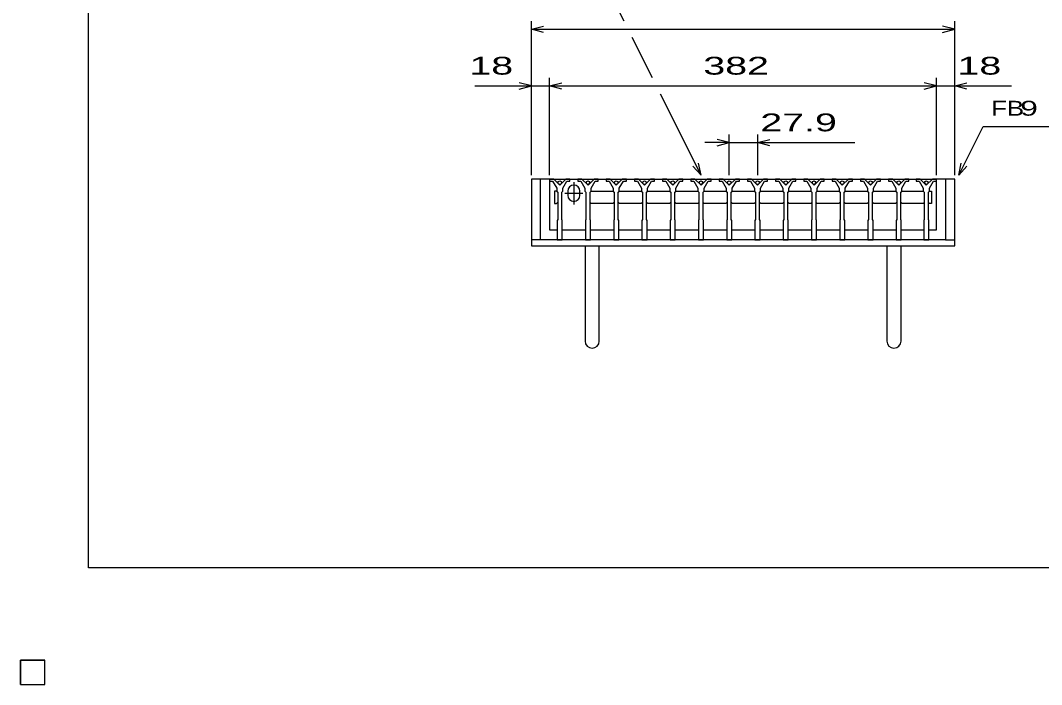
# Model space of a CAD drawing. Units: millimetres, scale not verified. Extents: x -1456 to 1379, y -1028 to 847.
# Drawn here: x -1456 to -448, y -1028 to -372 of the extents above; entities that cross this region are included whole.
import ezdxf
from ezdxf.enums import TextEntityAlignment as Align

# ---------------------------------------------------------------- set-up
doc = ezdxf.new("R2010")
doc.units = ezdxf.units.MM
doc.header["$LTSCALE"] = 8
for name, color, linetype, lineweight in [('0_2', 150, 'Continuous', 25), ('16', 3, 'Continuous', 25), ('19', 6, 'Continuous', 25), ('22', 2, 'Continuous', 25)]:
    doc.layers.add(name, color=color, linetype=linetype, lineweight=lineweight)
doc.styles.add('ベクトル', font='')
doc.styles.get('ベクトル').set_extended_font_data('ベクトル')

msp = doc.modelspace()

# ---------------------------------------------------------------- linework, layer by layer
at = {"layer": '0_2'}
for p, q in [((-1388.8, -912.8), (-1388.8, 847.2)), ((1379.2, -912.8), (-1388.8, -912.8))]:
    msp.add_line(p, q, dxfattribs=at)
at = {"layer": '16'}
for p, q in [((-933.4, -528.7), (-933.4, -530.7)), ((-929.4, -528.7), (-933.4, -528.7)), ((-933.4, -528.7), (-551.4, -528.7)), ((-933.4, -528.7), (-933.4, -578.7)), ((-933.4, -530.7), (-930.4, -530.7)), ((-930.4, -530.7), (-926.4, -537.7)), ((-923.4, -534.7), (-929.4, -528.7)), ((-917.4, -528.7), (-923.4, -534.7)), ((-920.4, -537.7), (-916.4, -530.7)), ((-913.4, -528.7), (-917.4, -528.7)), ((-916.4, -530.7), (-913.4, -530.7)), ((-913.4, -530.7), (-913.4, -528.7)), ((-909.45, -531.7), (-909.45, -553.7)), ((-905.5, -528.7), (-905.5, -530.7)), ((-901.5, -528.7), (-905.5, -528.7)), ((-905.5, -530.7), (-902.5, -530.7)), ((-902.5, -530.7), (-898.5, -537.7)), ((-895.5, -534.7), (-901.5, -528.7)), ((-889.5, -528.7), (-895.5, -534.7)), ((-892.5, -537.7), (-888.5, -530.7)), ((-885.5, -528.7), (-889.5, -528.7)), ((-888.5, -530.7), (-885.5, -530.7)), ((-885.5, -530.7), (-885.5, -528.7)), ((-877.6, -528.7), (-877.6, -530.7)), ((-873.6, -528.7), (-877.6, -528.7)), ((-877.6, -530.7), (-874.6, -530.7)), ((-874.6, -530.7), (-870.6, -537.7)), ((-867.6, -534.7), (-873.6, -528.7)), ((-861.6, -528.7), (-867.6, -534.7)), ((-864.6, -537.7), (-860.6, -530.7)), ((-857.6, -528.7), (-861.6, -528.7)), ((-860.6, -530.7), (-857.6, -530.7)), ((-857.6, -530.7), (-857.6, -528.7)), ((-849.7, -528.7), (-849.7, -530.7)), ((-845.7, -528.7), (-849.7, -528.7)), ((-849.7, -530.7), (-846.7, -530.7)), ((-846.7, -530.7), (-842.7, -537.7)), ((-839.7, -534.7), (-845.7, -528.7)), ((-833.7, -528.7), (-839.7, -534.7)), ((-836.7, -537.7), (-832.7, -530.7)), ((-829.7, -528.7), (-833.7, -528.7)), ((-832.7, -530.7), (-829.7, -530.7)), ((-829.7, -530.7), (-829.7, -528.7)), ((-821.8, -528.7), (-821.8, -530.7)), ((-817.8, -528.7), (-821.8, -528.7)), ((-821.8, -530.7), (-818.8, -530.7)), ((-818.8, -530.7), (-814.8, -537.7)), ((-811.8, -534.7), (-817.8, -528.7)), ((-805.8, -528.7), (-811.8, -534.7)), ((-808.8, -537.7), (-804.8, -530.7)), ((-801.8, -528.7), (-805.8, -528.7)), ((-804.8, -530.7), (-801.8, -530.7)), ((-801.8, -530.7), (-801.8, -528.7)), ((-793.9, -528.7), (-793.9, -530.7)), ((-789.9, -528.7), (-793.9, -528.7)), ((-793.9, -530.7), (-790.9, -530.7)), ((-790.9, -530.7), (-786.9, -537.7)), ((-783.9, -534.7), (-789.9, -528.7)), ((-777.9, -528.7), (-783.9, -534.7)), ((-780.9, -537.7), (-776.9, -530.7)), ((-773.9, -528.7), (-777.9, -528.7)), ((-776.9, -530.7), (-773.9, -530.7)), ((-773.9, -530.7), (-773.9, -528.7)), ((-766, -528.7), (-766, -530.7)), ((-762, -528.7), (-766, -528.7)), ((-766, -530.7), (-763, -530.7)), ((-763, -530.7), (-759, -537.7)), ((-756, -534.7), (-762, -528.7)), ((-750, -528.7), (-756, -534.7)), ((-753, -537.7), (-749, -530.7)), ((-746, -528.7), (-750, -528.7)), ((-749, -530.7), (-746, -530.7)), ((-746, -530.7), (-746, -528.7)), ((-738.1, -528.7), (-738.1, -530.7)), ((-734.1, -528.7), (-738.1, -528.7)), ((-738.1, -530.7), (-735.1, -530.7)), ((-735.1, -530.7), (-731.1, -537.7)), ((-728.1, -534.7), (-734.1, -528.7)), ((-722.1, -528.7), (-728.1, -534.7)), ((-725.1, -537.7), (-721.1, -530.7)), ((-718.1, -528.7), (-722.1, -528.7)), ((-721.1, -530.7), (-718.1, -530.7)), ((-718.1, -530.7), (-718.1, -528.7)), ((-710.2, -528.7), (-710.2, -530.7)), ((-706.2, -528.7), (-710.2, -528.7)), ((-710.2, -530.7), (-707.2, -530.7)), ((-707.2, -530.7), (-703.2, -537.7)), ((-700.2, -534.7), (-706.2, -528.7)), ((-694.2, -528.7), (-700.2, -534.7)), ((-697.2, -537.7), (-693.2, -530.7)), ((-690.2, -528.7), (-694.2, -528.7)), ((-693.2, -530.7), (-690.2, -530.7)), ((-690.2, -530.7), (-690.2, -528.7)), ((-682.3, -528.7), (-682.3, -530.7)), ((-678.3, -528.7), (-682.3, -528.7)), ((-682.3, -530.7), (-679.3, -530.7)), ((-679.3, -530.7), (-675.3, -537.7)), ((-672.3, -534.7), (-678.3, -528.7)), ((-666.3, -528.7), (-672.3, -534.7)), ((-669.3, -537.7), (-665.3, -530.7)), ((-662.3, -528.7), (-666.3, -528.7)), ((-665.3, -530.7), (-662.3, -530.7)), ((-662.3, -530.7), (-662.3, -528.7)), ((-654.4, -528.7), (-654.4, -530.7)), ((-650.4, -528.7), (-654.4, -528.7)), ((-654.4, -530.7), (-651.4, -530.7)), ((-651.4, -530.7), (-647.4, -537.7)), ((-644.4, -534.7), (-650.4, -528.7)), ((-638.4, -528.7), (-644.4, -534.7)), ((-641.4, -537.7), (-637.4, -530.7)), ((-634.4, -528.7), (-638.4, -528.7)), ((-637.4, -530.7), (-634.4, -530.7)), ((-634.4, -530.7), (-634.4, -528.7)), ((-626.5, -528.7), (-626.5, -530.7)), ((-622.5, -528.7), (-626.5, -528.7)), ((-626.5, -530.7), (-623.5, -530.7)), ((-623.5, -530.7), (-619.5, -537.7)), ((-616.5, -534.7), (-622.5, -528.7)), ((-610.5, -528.7), (-616.5, -534.7)), ((-613.5, -537.7), (-609.5, -530.7)), ((-606.5, -528.7), (-610.5, -528.7)), ((-609.5, -530.7), (-606.5, -530.7)), ((-606.5, -530.7), (-606.5, -528.7)), ((-598.6, -528.7), (-598.6, -530.7)), ((-594.6, -528.7), (-598.6, -528.7)), ((-598.6, -530.7), (-595.6, -530.7)), ((-595.6, -530.7), (-591.6, -537.7)), ((-588.6, -534.7), (-594.6, -528.7)), ((-582.6, -528.7), (-588.6, -534.7)), ((-585.6, -537.7), (-581.6, -530.7)), ((-578.6, -528.7), (-582.6, -528.7)), ((-581.6, -530.7), (-578.6, -530.7)), ((-578.6, -530.7), (-578.6, -528.7)), ((-571.4, -528.7), (-571.4, -530.7)), ((-567.4, -528.7), (-571.4, -528.7)), ((-571.4, -530.7), (-568.4, -530.7)), ((-568.4, -530.7), (-564.4, -537.7)), ((-561.4, -534.7), (-567.4, -528.7)), ((-555.4, -528.7), (-561.4, -534.7)), ((-558.4, -537.7), (-554.4, -530.7)), ((-551.4, -528.7), (-555.4, -528.7)), ((-554.4, -530.7), (-551.4, -530.7)), ((-551.4, -530.7), (-551.4, -528.7)), ((-551.4, -578.7), (-551.4, -528.7)), ((-926.65, -540.7), (-928.65, -540.7)), ((-928.65, -540.7), (-928.65, -552.7)), ((-925.65, -541.7), (-926.65, -540.7)), ((-926.4, -537.7), (-926.4, -540.7)), ((-926.4, -540.7), (-925.4, -541.7)), ((-925.4, -541.7), (-925.4, -568.7)), ((-921.4, -541.7), (-920.4, -540.7)), ((-921.4, -568.7), (-921.4, -541.7)), ((-920.4, -540.7), (-920.4, -537.7)), ((-918.45, -542.7), (-900.45, -542.7)), ((-915.45, -540.7), (-915.45, -544.7)), ((-903.45, -544.7), (-903.45, -540.7)), ((-898.5, -537.7), (-898.5, -540.7)), ((-898.5, -540.7), (-897.5, -541.7)), ((-897.5, -541.7), (-897.5, -568.7)), ((-893.5, -541.7), (-892.5, -540.7)), ((-893.5, -568.7), (-893.5, -541.7)), ((-893.25, -541.7), (-892.25, -540.7)), ((-892.5, -540.7), (-892.5, -537.7)), ((-892.25, -540.7), (-870.85, -540.7)), ((-870.85, -540.7), (-869.85, -541.7)), ((-870.6, -537.7), (-870.6, -540.7)), ((-870.6, -540.7), (-869.6, -541.7)), ((-869.6, -541.7), (-869.6, -568.7)), ((-865.6, -541.7), (-864.6, -540.7)), ((-865.6, -568.7), (-865.6, -541.7)), ((-865.35, -541.7), (-864.35, -540.7)), ((-864.6, -540.7), (-864.6, -537.7)), ((-864.35, -540.7), (-842.95, -540.7)), ((-842.95, -540.7), (-841.95, -541.7)), ((-842.7, -537.7), (-842.7, -540.7)), ((-842.7, -540.7), (-841.7, -541.7)), ((-841.7, -541.7), (-841.7, -568.7)), ((-837.7, -541.7), (-836.7, -540.7)), ((-837.7, -568.7), (-837.7, -541.7)), ((-837.45, -541.7), (-836.45, -540.7)), ((-836.7, -540.7), (-836.7, -537.7)), ((-836.45, -540.7), (-815.05, -540.7)), ((-815.05, -540.7), (-814.05, -541.7)), ((-814.8, -537.7), (-814.8, -540.7)), ((-814.8, -540.7), (-813.8, -541.7)), ((-813.8, -541.7), (-813.8, -568.7)), ((-809.8, -541.7), (-808.8, -540.7)), ((-809.8, -568.7), (-809.8, -541.7)), ((-809.55, -541.7), (-808.55, -540.7)), ((-808.8, -540.7), (-808.8, -537.7)), ((-808.55, -540.7), (-787.15, -540.7)), ((-787.15, -540.7), (-786.15, -541.7)), ((-786.9, -537.7), (-786.9, -540.7)), ((-786.9, -540.7), (-785.9, -541.7)), ((-785.9, -541.7), (-785.9, -568.7)), ((-781.9, -541.7), (-780.9, -540.7)), ((-781.9, -568.7), (-781.9, -541.7)), ((-781.65, -541.7), (-780.65, -540.7)), ((-780.9, -540.7), (-780.9, -537.7)), ((-780.65, -540.7), (-759.25, -540.7)), ((-759.25, -540.7), (-758.25, -541.7)), ((-759, -537.7), (-759, -540.7)), ((-759, -540.7), (-758, -541.7)), ((-758, -541.7), (-758, -568.7)), ((-754, -541.7), (-753, -540.7)), ((-754, -568.7), (-754, -541.7)), ((-753.75, -541.7), (-752.75, -540.7)), ((-753, -540.7), (-753, -537.7)), ((-752.75, -540.7), (-731.35, -540.7)), ((-731.35, -540.7), (-730.35, -541.7)), ((-731.1, -537.7), (-731.1, -540.7)), ((-731.1, -540.7), (-730.1, -541.7)), ((-730.1, -541.7), (-730.1, -568.7)), ((-726.1, -541.7), (-725.1, -540.7)), ((-726.1, -568.7), (-726.1, -541.7)), ((-725.85, -541.7), (-724.85, -540.7)), ((-725.1, -540.7), (-725.1, -537.7)), ((-724.85, -540.7), (-703.45, -540.7)), ((-703.45, -540.7), (-702.45, -541.7)), ((-703.2, -537.7), (-703.2, -540.7)), ((-703.2, -540.7), (-702.2, -541.7)), ((-702.2, -541.7), (-702.2, -568.7)), ((-698.2, -541.7), (-697.2, -540.7)), ((-698.2, -568.7), (-698.2, -541.7)), ((-697.95, -541.7), (-696.95, -540.7)), ((-697.2, -540.7), (-697.2, -537.7)), ((-696.95, -540.7), (-675.55, -540.7)), ((-675.55, -540.7), (-674.55, -541.7)), ((-675.3, -537.7), (-675.3, -540.7)), ((-675.3, -540.7), (-674.3, -541.7)), ((-674.3, -541.7), (-674.3, -568.7)), ((-670.3, -541.7), (-669.3, -540.7)), ((-670.3, -568.7), (-670.3, -541.7)), ((-670.05, -541.7), (-669.05, -540.7)), ((-669.3, -540.7), (-669.3, -537.7)), ((-669.05, -540.7), (-647.65, -540.7)), ((-647.65, -540.7), (-646.65, -541.7)), ((-647.4, -537.7), (-647.4, -540.7)), ((-647.4, -540.7), (-646.4, -541.7)), ((-646.4, -541.7), (-646.4, -568.7)), ((-642.4, -541.7), (-641.4, -540.7)), ((-642.4, -568.7), (-642.4, -541.7)), ((-642.15, -541.7), (-641.15, -540.7)), ((-641.4, -540.7), (-641.4, -537.7)), ((-641.15, -540.7), (-619.75, -540.7)), ((-619.75, -540.7), (-618.75, -541.7)), ((-619.5, -537.7), (-619.5, -540.7)), ((-619.5, -540.7), (-618.5, -541.7)), ((-618.5, -541.7), (-618.5, -568.7)), ((-614.5, -541.7), (-613.5, -540.7)), ((-614.5, -568.7), (-614.5, -541.7)), ((-614.25, -541.7), (-613.25, -540.7)), ((-613.5, -540.7), (-613.5, -537.7)), ((-613.25, -540.7), (-591.85, -540.7)), ((-591.85, -540.7), (-590.85, -541.7)), ((-591.6, -537.7), (-591.6, -540.7)), ((-591.6, -540.7), (-590.6, -541.7)), ((-590.6, -541.7), (-590.6, -568.7)), ((-586.6, -541.7), (-585.6, -540.7)), ((-586.6, -568.7), (-586.6, -541.7)), ((-586.35, -541.7), (-585.35, -540.7)), ((-585.6, -540.7), (-585.6, -537.7)), ((-585.35, -540.7), (-564.65, -540.7)), ((-564.65, -540.7), (-563.65, -541.7)), ((-564.4, -537.7), (-564.4, -540.7)), ((-564.4, -540.7), (-563.4, -541.7)), ((-563.4, -541.7), (-563.4, -568.7)), ((-559.4, -541.7), (-558.4, -540.7)), ((-559.4, -568.7), (-559.4, -541.7)), ((-559.15, -541.7), (-558.15, -540.7)), ((-558.4, -540.7), (-558.4, -537.7)), ((-558.15, -540.7), (-556.15, -540.7)), ((-556.15, -540.7), (-556.15, -552.7)), ((-928.65, -552.7), (-926.65, -552.7)), ((-926.65, -552.7), (-925.65, -551.7)), ((-892.25, -552.7), (-893.25, -551.7)), ((-870.85, -552.7), (-892.25, -552.7)), ((-869.85, -551.7), (-870.85, -552.7)), ((-864.35, -552.7), (-865.35, -551.7)), ((-842.95, -552.7), (-864.35, -552.7)), ((-841.95, -551.7), (-842.95, -552.7)), ((-836.45, -552.7), (-837.45, -551.7)), ((-815.05, -552.7), (-836.45, -552.7)), ((-814.05, -551.7), (-815.05, -552.7)), ((-808.55, -552.7), (-809.55, -551.7)), ((-787.15, -552.7), (-808.55, -552.7)), ((-786.15, -551.7), (-787.15, -552.7)), ((-780.65, -552.7), (-781.65, -551.7)), ((-759.25, -552.7), (-780.65, -552.7)), ((-758.25, -551.7), (-759.25, -552.7)), ((-752.75, -552.7), (-753.75, -551.7)), ((-731.35, -552.7), (-752.75, -552.7)), ((-730.35, -551.7), (-731.35, -552.7)), ((-724.85, -552.7), (-725.85, -551.7)), ((-703.45, -552.7), (-724.85, -552.7)), ((-702.45, -551.7), (-703.45, -552.7)), ((-696.95, -552.7), (-697.95, -551.7)), ((-675.55, -552.7), (-696.95, -552.7)), ((-674.55, -551.7), (-675.55, -552.7)), ((-669.05, -552.7), (-670.05, -551.7)), ((-647.65, -552.7), (-669.05, -552.7)), ((-646.65, -551.7), (-647.65, -552.7)), ((-641.15, -552.7), (-642.15, -551.7)), ((-619.75, -552.7), (-641.15, -552.7)), ((-618.75, -551.7), (-619.75, -552.7)), ((-613.25, -552.7), (-614.25, -551.7)), ((-591.85, -552.7), (-613.25, -552.7)), ((-590.85, -551.7), (-591.85, -552.7)), ((-585.35, -552.7), (-586.35, -551.7)), ((-564.65, -552.7), (-585.35, -552.7)), ((-563.65, -551.7), (-564.65, -552.7)), ((-558.15, -552.7), (-559.15, -551.7)), ((-556.15, -552.7), (-558.15, -552.7)), ((-925.4, -568.7), (-925.9, -569.7)), ((-925.9, -569.7), (-925.9, -588.7)), ((-920.9, -569.7), (-921.4, -568.7)), ((-920.9, -588.7), (-920.9, -569.7)), ((-897.5, -568.7), (-898, -569.7)), ((-898, -569.7), (-898, -588.7)), ((-893, -569.7), (-893.5, -568.7)), ((-893, -588.7), (-893, -569.7)), ((-869.6, -568.7), (-870.1, -569.7)), ((-870.1, -569.7), (-870.1, -588.7)), ((-865.1, -569.7), (-865.6, -568.7)), ((-865.1, -588.7), (-865.1, -569.7)), ((-841.7, -568.7), (-842.2, -569.7)), ((-842.2, -569.7), (-842.2, -588.7)), ((-837.2, -569.7), (-837.7, -568.7)), ((-837.2, -588.7), (-837.2, -569.7)), ((-813.8, -568.7), (-814.3, -569.7)), ((-814.3, -569.7), (-814.3, -588.7)), ((-809.3, -569.7), (-809.8, -568.7)), ((-809.3, -588.7), (-809.3, -569.7)), ((-785.9, -568.7), (-786.4, -569.7)), ((-786.4, -569.7), (-786.4, -588.7)), ((-781.4, -569.7), (-781.9, -568.7)), ((-781.4, -588.7), (-781.4, -569.7)), ((-758, -568.7), (-758.5, -569.7)), ((-758.5, -569.7), (-758.5, -588.7)), ((-753.5, -569.7), (-754, -568.7)), ((-753.5, -588.7), (-753.5, -569.7)), ((-730.1, -568.7), (-730.6, -569.7)), ((-730.6, -569.7), (-730.6, -588.7)), ((-725.6, -569.7), (-726.1, -568.7)), ((-725.6, -588.7), (-725.6, -569.7)), ((-702.2, -568.7), (-702.7, -569.7)), ((-702.7, -569.7), (-702.7, -588.7)), ((-697.7, -569.7), (-698.2, -568.7)), ((-697.7, -588.7), (-697.7, -569.7)), ((-674.3, -568.7), (-674.8, -569.7)), ((-674.8, -569.7), (-674.8, -588.7)), ((-669.8, -569.7), (-670.3, -568.7)), ((-669.8, -588.7), (-669.8, -569.7)), ((-646.4, -568.7), (-646.9, -569.7)), ((-646.9, -569.7), (-646.9, -588.7)), ((-641.9, -569.7), (-642.4, -568.7)), ((-641.9, -588.7), (-641.9, -569.7)), ((-618.5, -568.7), (-619, -569.7)), ((-619, -569.7), (-619, -588.7)), ((-614, -569.7), (-614.5, -568.7)), ((-614, -588.7), (-614, -569.7)), ((-590.6, -568.7), (-591.1, -569.7)), ((-591.1, -569.7), (-591.1, -588.7)), ((-586.1, -569.7), (-586.6, -568.7)), ((-586.1, -588.7), (-586.1, -569.7)), ((-563.4, -568.7), (-563.9, -569.7)), ((-563.9, -569.7), (-563.9, -588.7)), ((-558.9, -569.7), (-559.4, -568.7)), ((-558.9, -588.7), (-558.9, -569.7)), ((-933.4, -578.7), (-925.9, -578.7)), ((-920.9, -578.7), (-898, -578.7)), ((-893, -578.7), (-870.1, -578.7)), ((-865.1, -578.7), (-842.2, -578.7)), ((-837.2, -578.7), (-814.3, -578.7)), ((-809.3, -578.7), (-786.4, -578.7)), ((-781.4, -578.7), (-758.5, -578.7)), ((-753.5, -578.7), (-730.6, -578.7)), ((-725.6, -578.7), (-702.7, -578.7)), ((-697.7, -578.7), (-674.8, -578.7)), ((-669.8, -578.7), (-646.9, -578.7)), ((-641.9, -578.7), (-619, -578.7)), ((-614, -578.7), (-591.1, -578.7)), ((-586.1, -578.7), (-563.9, -578.7)), ((-558.9, -578.7), (-551.4, -578.7)), ((-925.9, -588.7), (-920.9, -588.7)), ((-898, -588.7), (-893, -588.7)), ((-870.1, -588.7), (-865.1, -588.7)), ((-842.2, -588.7), (-837.2, -588.7)), ((-814.3, -588.7), (-809.3, -588.7)), ((-786.4, -588.7), (-781.4, -588.7)), ((-758.5, -588.7), (-753.5, -588.7)), ((-730.6, -588.7), (-725.6, -588.7)), ((-702.7, -588.7), (-697.7, -588.7)), ((-674.8, -588.7), (-669.8, -588.7)), ((-646.9, -588.7), (-641.9, -588.7)), ((-619, -588.7), (-614, -588.7)), ((-591.1, -588.7), (-586.1, -588.7)), ((-563.9, -588.7), (-558.9, -588.7)), ((-1456, -1004), (-1432, -1004)), ((-1456, -1028), (-1456, -1004)), ((-1456, -1004), (-1432, -1004)), ((-1456, -1028), (-1456, -1004)), ((-1456, -1004), (-1432, -1004)), ((-1456, -1028), (-1456, -1004)), ((-1456, -1004), (-1432, -1004)), ((-1456, -1028), (-1456, -1004)), ((-1456, -1004), (-1432, -1004)), ((-1456, -1028), (-1456, -1004)), ((-1432, -1028), (-1432, -1004)), ((-1432, -1028), (-1432, -1004)), ((-1432, -1028), (-1432, -1004)), ((-1432, -1028), (-1432, -1004)), ((-1432, -1028), (-1432, -1004)), ((-1456, -1028), (-1432, -1028)), ((-1456, -1028), (-1432, -1028)), ((-1456, -1028), (-1432, -1028)), ((-1456, -1028), (-1432, -1028)), ((-1456, -1028), (-1432, -1028))]:
    msp.add_line(p, q, dxfattribs=at)
for centre in [(-923.4, -532.2), (-895.5, -532.2), (-867.6, -532.2), (-839.7, -532.2), (-811.8, -532.2), (-783.9, -532.2), (-756, -532.2), (-728.1, -532.2), (-700.2, -532.2), (-672.3, -532.2), (-644.4, -532.2), (-616.5, -532.2), (-588.6, -532.2), (-561.4, -532.2)]:
    msp.add_circle(centre, 1.8, dxfattribs=at)
for centre, start, end in [((-909.45, -540.7), 0, 180), ((-909.45, -544.7), 180, 0)]:
    msp.add_arc(centre, 6, start, end, dxfattribs=at)
at = {"layer": '19'}
for p, q in [((-933.4, -528.7), (-951.4, -528.7)), ((-951.4, -528.7), (-951.4, -594.7)), ((-942.4, -588.7), (-942.4, -528.7)), ((-533.4, -528.7), (-551.4, -528.7)), ((-542.4, -528.7), (-542.4, -588.7)), ((-533.4, -594.7), (-533.4, -528.7)), ((-942.4, -588.7), (-951.4, -588.7)), ((-951.4, -594.7), (-533.4, -594.7)), ((-542.4, -588.7), (-942.4, -588.7)), ((-898.4, -594.7), (-898.4, -688.7)), ((-884.4, -688.7), (-884.4, -594.7)), ((-600.4, -594.7), (-600.4, -688.7)), ((-586.4, -688.7), (-586.4, -594.7)), ((-542.4, -588.7), (-533.4, -588.7))]:
    msp.add_line(p, q, dxfattribs=at)
for centre in [(-891.4, -688.7), (-593.4, -688.7)]:
    msp.add_arc(centre, 7, 180, 0, dxfattribs=at)
at = {"layer": '22', "color": 4}
for p, q in [((-859.9, -372.7), (-879.9, -332.7)), ((-951.4, -524.7), (-951.4, -372.7)), ((-533.4, -524.7), (-533.4, -372.7)), ((-951.4, -380.7), (-939.4, -377.5)), ((-939.4, -383.9), (-951.4, -380.7)), ((-951.4, -380.7), (-533.4, -380.7)), ((-533.4, -380.7), (-545.4, -377.5)), ((-545.4, -383.9), (-533.4, -380.7)), ((-831.9, -428.7), (-851.9, -388.7)), ((-951.4, -436.7), (-963.4, -433.5)), ((-951.4, -524.7), (-951.4, -428.7)), ((-933.4, -524.7), (-933.4, -428.7)), ((-933.4, -436.7), (-921.4, -433.5)), ((-551.4, -436.7), (-563.4, -433.5)), ((-551.4, -524.7), (-551.4, -428.7)), ((-533.4, -524.7), (-533.4, -428.7)), ((-533.4, -436.7), (-521.4, -433.5)), ((-1007.4, -436.7), (-951.4, -436.7)), ((-963.4, -439.9), (-951.4, -436.7)), ((-951.4, -436.7), (-933.4, -436.7)), ((-921.4, -439.9), (-933.4, -436.7)), ((-933.4, -436.7), (-551.4, -436.7)), ((-563.4, -439.9), (-551.4, -436.7)), ((-551.4, -436.7), (-533.4, -436.7)), ((-521.4, -439.9), (-533.4, -436.7)), ((-533.4, -436.7), (-477.4, -436.7)), ((-783.9, -524.7), (-823.9, -444.7)), ((-529.4, -524.7), (-505.4, -476.7)), ((-505.4, -476.7), (-377.4, -476.7)), ((-756, -492.7), (-780, -492.7)), ((-756, -492.7), (-768, -489.5)), ((-768, -495.9), (-756, -492.7)), ((-756, -524.7), (-756, -484.7)), ((-756, -492.7), (-728.1, -492.7)), ((-728.1, -484.7), (-728.1, -524.7)), ((-728.1, -492.7), (-716.1, -489.5)), ((-716.1, -495.9), (-728.1, -492.7)), ((-728.1, -492.7), (-632.1, -492.7)), ((-783.9, -524.7), (-786.3, -513.02)), ((-529.4, -524.7), (-527, -513.02)), ((-783.9, -524.7), (-791.9, -515.9)), ((-529.4, -524.7), (-521.4, -515.9)), ((-1432, -1004), (-1456, -1004)), ((-1456, -1004), (-1456, -1028)), ((-1432, -1004), (-1456, -1004)), ((-1456, -1004), (-1456, -1028)), ((-1432, -1004), (-1456, -1004)), ((-1456, -1004), (-1456, -1028)), ((-1432, -1028), (-1432, -1004)), ((-1432, -1028), (-1432, -1004)), ((-1432, -1028), (-1432, -1004)), ((-1456, -1028), (-1432, -1028)), ((-1456, -1028), (-1432, -1028)), ((-1456, -1028), (-1432, -1028))]:
    msp.add_line(p, q, dxfattribs=at)
at = {"layer": '22'}
for p, q in [((-1432, -1004), (-1456, -1004)), ((-1456, -1004), (-1456, -1028)), ((-1432, -1004), (-1456, -1004)), ((-1456, -1004), (-1456, -1028)), ((-1432, -1004), (-1456, -1004)), ((-1456, -1004), (-1456, -1028)), ((-1432, -1028), (-1432, -1004)), ((-1432, -1028), (-1432, -1004)), ((-1432, -1028), (-1432, -1004)), ((-1456, -1028), (-1432, -1028)), ((-1456, -1028), (-1432, -1028)), ((-1456, -1028), (-1432, -1028))]:
    msp.add_line(p, q, dxfattribs=at)

# ---------------------------------------------------------------- texts
at = {"layer": '22', "style": 'ベクトル'}
for s, height, width, p in [(' 18 ', 17.6, 1.65, (-1023.4, -416.7)), (' 382 ', 17.6, 1.65, (-792.4, -416.7)), (' 18 ', 17.6, 1.65, (-541.4, -416.7)), ('FB', 14.66, 1.3, (-497.4, -458.7)), (' 9 ', 14.66, 1.6, (-477.4, -458.7)), (' 27.9 ', 17.6, 1.65, (-736.1, -472.7))]:
    msp.add_text(s, height=height, dxfattribs=dict(at, width=width)).set_placement(p, align=Align.MIDDLE_LEFT)

doc.saveas('drawing.dxf')
